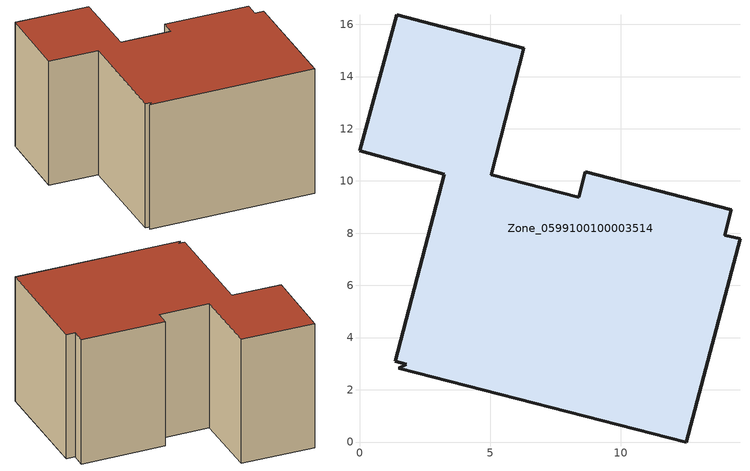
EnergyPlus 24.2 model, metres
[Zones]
Zone_0599100100003514
 floor ground (C_G): 1.38,3.1 3.24,10.26 0,11.15 1.43,16.36 6.3,15.08 5.05,10.25 8.4,9.38 8.65,10.36 14.24,8.89 14,7.93 14.57,7.78 12.52,0 1.51,2.82 1.78,2.99 z0
 wall outside (C_F): 14,7.93 14.24,8.89 8.65,10.36 8.4,9.38 5.05,10.25 6.3,15.08 1.43,16.36 0,11.15 3.24,10.26 1.38,3.1 1.78,2.99 1.51,2.82 12.52,0 14.57,7.78 14,7.93 z0:8.99
 roof outside (C_R): 1.51,2.82 12.52,0 14.57,7.78 14,7.93 14.24,8.89 8.65,10.36 8.4,9.38 5.05,10.25 6.3,15.08 1.43,16.36 0,11.15 3.24,10.26 1.38,3.1 1.78,2.99 z8.99
[BUILDING]
Pand.0599100100003514: North Axis=0; Terrain=City; Loads Convergence Tolerance Value=0.04; Temperature Convergence Tolerance Value=0.4; Solar Distribution=FullExterior; Maximum Number of Warmup Days=25; Minimum Number of Warmup Days=1
[Site:Location]
Rotterdam.The.Hague.AP_ZH_NLD Design_Conditions: Latitude=51.96; Longitude=4.45; Time Zone=1; Elevation=-4.5
[SITE:GROUNDTEMPERATURE:BUILDINGSURFACE]
18, 18, 18, 18, 18, 18, 18, 18, 18, 18, 18, 18
[MATERIAL] Thermal Absorptance=0.9; Solar Absorptance=0.7; Visible Absorptance=0.7
Name | Roughness | Thickness | Conductivity | Density | Specific Heat
G.D.2006-2014 | MediumSmooth | 0.15 | 0.06 | 540 | 1210
F.D.2006-2014 | Rough | 0.3 | 0.12 | 1920 | 840
R.D.2006-2014 | MediumRough | 0.2 | 0.08 | 1500 | 1000
[CONSTRUCTION]
C_G: G.D.2006-2014
C_F: F.D.2006-2014
C_R: R.D.2006-2014
[ZONE]
Zone_0599100100003514: Type=1; Multiplier=1; Ceiling Height=Autocalculate; Volume=Autocalculate; Floor Area=autocalculate; Part of Total Floor Area=Yes
[ZONEINFILTRATION:DESIGNFLOWRATE]
Infil_Zone_0599100100003514: Zone or ZoneList or Space or SpaceList=Zone_0599100100003514; Schedule=AlwaysOn; Design Flow Rate Calculation Method=Flow/Area; Flow Rate per Floor Area=0.0021; Constant Term Coefficient=1; Temperature Term Coefficient=0; Velocity Term Coefficient=0; Velocity Squared Term Coefficient=0
[HVACTEMPLATE:ZONE:IDEALLOADSAIRSYSTEM]
Zone_0599100100003514: Maximum Heating Supply Air Temperature=50; Minimum Cooling Supply Air Temperature=13; Maximum Heating Supply Air Humidity Ratio=0.0156; Minimum Cooling Supply Air Humidity Ratio=0.0077; Heating Limit=NoLimit; Cooling Limit=NoLimit; Dehumidification Control Type=ConstantSensibleHeatRatio; Cooling Sensible Heat Ratio=0.7; Dehumidification Setpoint=60; Humidification Control Type=None; Humidification Setpoint=30; Outdoor Air Method=None; Outdoor Air Flow Rate per Person=0.00944; Outdoor Air Flow Rate per Zone Floor Area=0; Outdoor Air Flow Rate per Zone=0; Demand Controlled Ventilation Type=None; Outdoor Air Economizer Type=NoEconomizer; Heat Recovery Type=None; Sensible Heat Recovery Effectiveness=0.7; Latent Heat Recovery Effectiveness=0.65
[ZONECONTROL:THERMOSTAT]
ThermostatControl_Zone_0599100100003514: Zone or ZoneList=Zone_0599100100003514; Control Type Schedule=DualSetpointControlType; Control 1=Thermostat_Zone_0599100100003514; Temperature Difference Between Cutout And Setpoint=0
[THERMOSTATSETPOINT:DUALSETPOINT]
Thermostat_Zone_0599100100003514: Heating Setpoint Temperature Schedule=HeatingSetpoint_Zone_0599100100003514; Cooling Setpoint Temperature Schedule=CoolingSetpoint_Zone_0599100100003514
[SCHEDULE:COMPACT]
HeatingSetpoint_Zone_0599100100003514: Through: 12/31, For: AllDays, Until: 24:00, 21
CoolingSetpoint_Zone_0599100100003514: Through: 12/31, For: AllDays, Until: 24:00, 24
DualSetpointControlType: Through: 12/31, For: AllDays, Until: 24:00, 4
AlwaysOn: Through: 12/31, For: AllDays, Until: 24:00, 1
